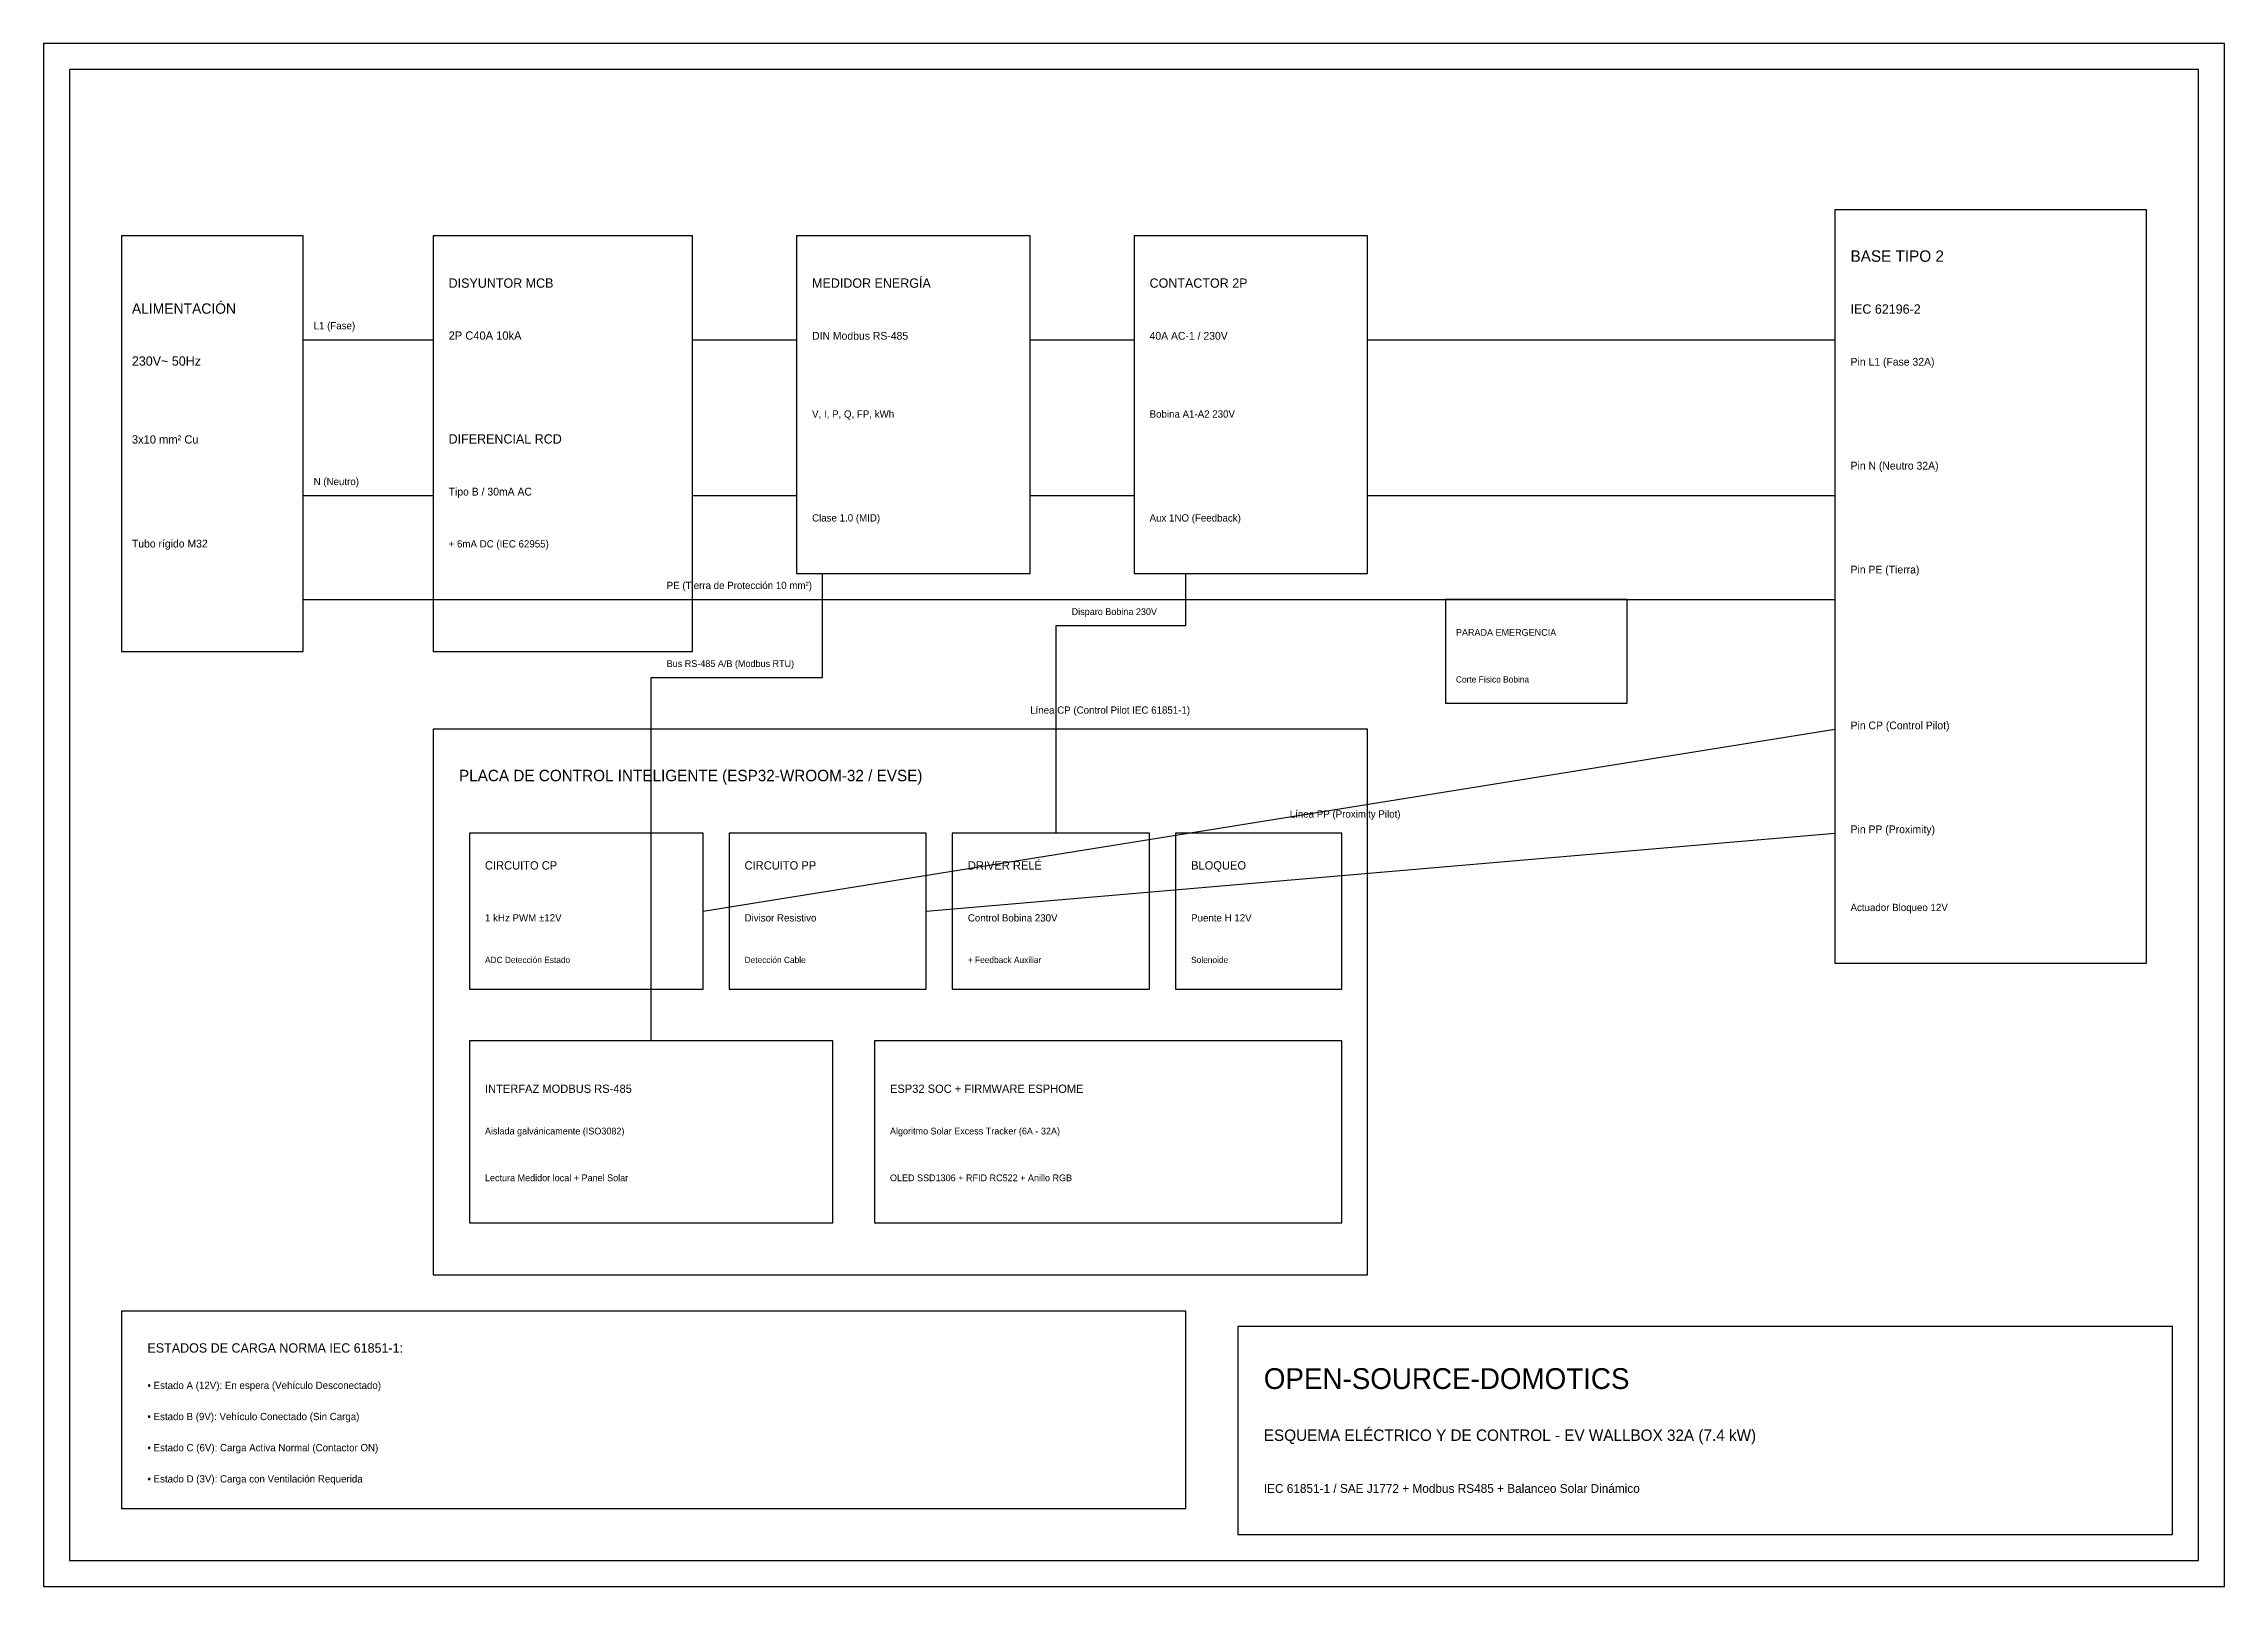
# Model space of a CAD drawing. Extents: x 0 to 420, y 0 to 297.
import ezdxf

# ---------------------------------------------------------------- set-up
doc = ezdxf.new("R2010")
doc.units = 0
for name, color, linetype in [('LINEAS_NEUTRO', 5, 'CONTINUOUS'), ('LINEAS_POTENCIA_AC', 1, 'CONTINUOUS'), ('LINEAS_TIERRA_PE', 3, 'CONTINUOUS'), ('MARCO_ROTULO', 7, 'CONTINUOUS'), ('MODULOS_PROTECCION', 4, 'CONTINUOUS'), ('SEÑALES_CONTROL_PILOT', 2, 'CONTINUOUS'), ('TEXTO_ROTULOS', 7, 'CONTINUOUS')]:
    doc.layers.add(name, color=color, linetype=linetype)

msp = doc.modelspace()

# ---------------------------------------------------------------- linework, layer by layer
at = {"layer": 'LINEAS_NEUTRO'}
for p, q in [((50, 210), (75, 210)), ((125, 210), (145, 210)), ((190, 210), (210, 210)), ((255, 210), (345, 210))]:
    msp.add_line(p, q, dxfattribs=at)
at = {"layer": 'LINEAS_POTENCIA_AC'}
for p, q in [((50, 240), (75, 240)), ((125, 240), (145, 240)), ((190, 240), (210, 240)), ((255, 240), (345, 240))]:
    msp.add_line(p, q, dxfattribs=at)
at = {"layer": 'LINEAS_TIERRA_PE'}
msp.add_line((50, 190), (345, 190), dxfattribs=at)
at = {"layer": 'MARCO_ROTULO'}
for p, q in [((420, 297), (0, 297)), ((0, 297), (0, 0)), ((420, 0), (420, 297)), ((415, 292), (5, 292)), ((5, 292), (5, 5)), ((415, 5), (415, 292)), ((220, 53), (15, 53)), ((15, 53), (15, 15)), ((220, 15), (220, 53)), ((410, 50), (230, 50)), ((230, 50), (230, 10)), ((410, 10), (410, 50)), ((15, 15), (220, 15)), ((230, 10), (410, 10)), ((5, 5), (415, 5)), ((0, 0), (420, 0))]:
    msp.add_line(p, q, dxfattribs=at)
at = {"layer": 'MODULOS_PROTECCION'}
for p, q in [((405, 265), (345, 265)), ((345, 265), (345, 120)), ((405, 120), (405, 265)), ((50, 260), (15, 260)), ((15, 260), (15, 180)), ((50, 180), (50, 260)), ((125, 260), (75, 260)), ((75, 260), (75, 180)), ((125, 180), (125, 260)), ((190, 260), (145, 260)), ((145, 260), (145, 195)), ((190, 195), (190, 260)), ((255, 260), (210, 260)), ((210, 260), (210, 195)), ((255, 195), (255, 260)), ((145, 195), (190, 195)), ((210, 195), (255, 195)), ((305, 190), (270, 190)), ((270, 190), (270, 170)), ((305, 170), (305, 190)), ((15, 180), (50, 180)), ((75, 180), (125, 180)), ((270, 170), (305, 170)), ((255, 165), (75, 165)), ((75, 165), (75, 60)), ((255, 60), (255, 165)), ((127, 145), (82, 145)), ((82, 145), (82, 115)), ((127, 115), (127, 145)), ((170, 145), (132, 145)), ((132, 145), (132, 115)), ((170, 115), (170, 145)), ((213, 145), (175, 145)), ((175, 145), (175, 115)), ((213, 115), (213, 145)), ((250, 145), (218, 145)), ((218, 145), (218, 115)), ((250, 115), (250, 145)), ((345, 120), (405, 120)), ((82, 115), (127, 115)), ((132, 115), (170, 115)), ((175, 115), (213, 115)), ((218, 115), (250, 115)), ((152, 105), (82, 105)), ((82, 105), (82, 70)), ((152, 70), (152, 105)), ((250, 105), (160, 105)), ((160, 105), (160, 70)), ((250, 70), (250, 105)), ((82, 70), (152, 70)), ((160, 70), (250, 70)), ((75, 60), (255, 60))]:
    msp.add_line(p, q, dxfattribs=at)
at = {"layer": 'SEÑALES_CONTROL_PILOT'}
for p, q in [((150, 175), (150, 195)), ((220, 185), (220, 195)), ((195, 145), (195, 185)), ((195, 185), (220, 185)), ((117, 105), (117, 175)), ((117, 175), (150, 175)), ((127, 130), (345, 165)), ((170, 130), (345, 145))]:
    msp.add_line(p, q, dxfattribs=at)

# ---------------------------------------------------------------- texts
at = {"layer": 'TEXTO_ROTULOS'}
for s, height, p in [('BASE TIPO 2', 2.2, (348, 255)), ('MEDIDOR ENERGÍA', 1.8, (148, 250)), ('DISYUNTOR MCB', 1.8, (78, 250)), ('CONTACTOR 2P', 1.8, (213, 250)), ('ALIMENTACIÓN', 2, (17, 245)), ('IEC 62196-2', 1.8, (348, 245)), ('L1 (Fase)', 1.4, (52, 242)), ('2P C40A 10kA', 1.6, (78, 240)), ('DIN Modbus RS-485', 1.5, (148, 240)), ('40A AC-1 / 230V', 1.5, (213, 240)), ('230V~ 50Hz', 1.8, (17, 235)), ('Pin L1 (Fase 32A)', 1.5, (348, 235)), ('V, I, P, Q, FP, kWh', 1.4, (148, 225)), ('Bobina A1-A2 230V', 1.4, (213, 225)), ('3x10 mm² Cu', 1.6, (17, 220)), ('DIFERENCIAL RCD', 1.8, (78, 220)), ('Pin N (Neutro 32A)', 1.5, (348, 215)), ('N (Neutro)', 1.4, (52, 212)), ('Tipo B / 30mA AC', 1.5, (78, 210)), ('Clase 1.0 (MID)', 1.4, (148, 205)), ('Aux 1NO (Feedback)', 1.4, (213, 205)), ('Tubo rígido M32', 1.5, (17, 200)), ('+ 6mA DC (IEC 62955)', 1.4, (78, 200)), ('PE (Tierra de Protección 10 mm²)', 1.4, (120, 192)), ('Pin PE (Tierra)', 1.5, (348, 195)), ('Disparo Bobina 230V', 1.3, (198, 187)), ('PARADA EMERGENCIA', 1.3, (272, 183)), ('Bus RS-485 A/B (Modbus RTU)', 1.3, (120, 177)), ('Corte Físico Bobina', 1.2, (272, 174)), ('Línea CP (Control Pilot IEC 61851-1)', 1.4, (190, 168)), ('Pin CP (Control Pilot)', 1.5, (348, 165)), ('PLACA DE CONTROL INTELIGENTE (ESP32-WROOM-32 / EVSE)', 2.2, (80, 155)), ('Línea PP (Proximity Pilot)', 1.4, (240, 148)), ('Pin PP (Proximity)', 1.5, (348, 145)), ('CIRCUITO CP', 1.6, (85, 138)), ('CIRCUITO PP', 1.6, (135, 138)), ('DRIVER RELÉ', 1.6, (178, 138)), ('BLOQUEO', 1.6, (221, 138)), ('Actuador Bloqueo 12V', 1.4, (348, 130)), ('1 kHz PWM ±12V', 1.4, (85, 128)), ('Divisor Resistivo', 1.4, (135, 128)), ('Control Bobina 230V', 1.4, (178, 128)), ('Puente H 12V', 1.4, (221, 128)), ('ADC Detección Estado', 1.2, (85, 120)), ('Detección Cable', 1.2, (135, 120)), ('+ Feedback Auxiliar', 1.2, (178, 120)), ('Solenoide', 1.2, (221, 120)), ('INTERFAZ MODBUS RS-485', 1.6, (85, 95)), ('ESP32 SOC + FIRMWARE ESPHOME', 1.6, (163, 95)), ('Aislada galvánicamente (ISO3082)', 1.3, (85, 87)), ('Algoritmo Solar Excess Tracker (6A - 32A)', 1.3, (163, 87)), ('Lectura Medidor local + Panel Solar', 1.3, (85, 78)), ('OLED SSD1306 + RFID RC522 + Anillo RGB', 1.3, (163, 78)), ('ESTADOS DE CARGA NORMA IEC 61851-1:', 1.8, (20, 45)), ('OPEN-SOURCE-DOMOTICS', 4, (235, 38)), ('• Estado A (12V): En espera (Vehículo Desconectado)', 1.4, (20, 38)), ('• Estado B (9V): Vehículo Conectado (Sin Carga)', 1.4, (20, 32)), ('ESQUEMA ELÉCTRICO Y DE CONTROL - EV WALLBOX 32A (7.4 kW)', 2.2, (235, 28)), ('• Estado C (6V): Carga Activa Normal (Contactor ON)', 1.4, (20, 26)), ('• Estado D (3V): Carga con Ventilación Requerida', 1.4, (20, 20)), ('IEC 61851-1 / SAE J1772 + Modbus RS485 + Balanceo Solar Dinámico', 1.7, (235, 18))]:
    msp.add_text(s, height=height, dxfattribs=at).set_placement(p)

doc.saveas('drawing.dxf')
